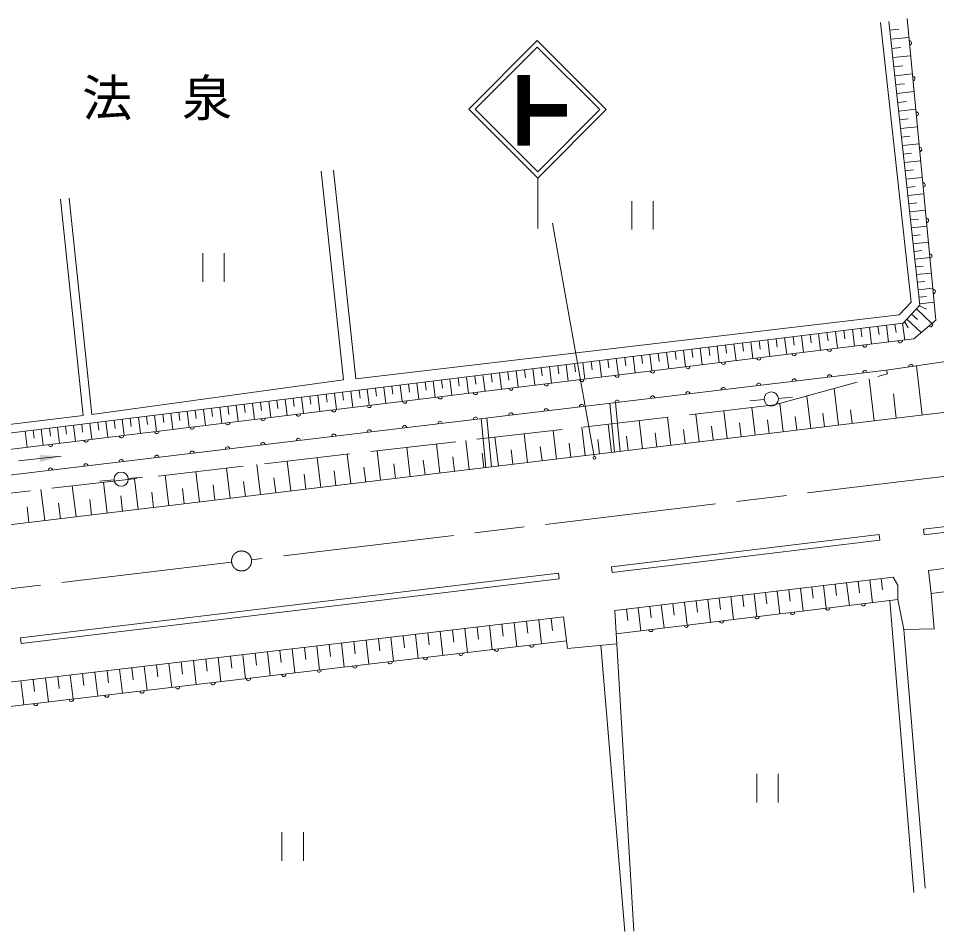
# Model space of a CAD drawing. Units: millimetres, scale not verified. Extents: x 40000 to 680000, y 20000 to 380000.
# Drawn here: x 247395 to 311760, y 277580 to 341569 of the extents above; entities that cross this region are included whole.
import ezdxf
from ezdxf.enums import TextEntityAlignment as Align

# ---------------------------------------------------------------- set-up
doc = ezdxf.new("R2010")
doc.units = ezdxf.units.MM
doc.header["$LTSCALE"] = 1000
doc.linetypes.add('CHAIN', pattern=[18.5, 12, -1.5, 3.5, -1.5])
doc.linetypes.add('DASHED', pattern=[7.5, 6, -1.5])
for name, color, linetype, lineweight in [('M-BGD', 7, 'Continuous', 13), ('M-BMK', 2, 'CHAIN', 13), ('M-STR-HTXT', 7, 'Continuous', 13), ('M-STR-STRC', 7, 'Continuous', 13)]:
    doc.layers.add(name, color=color, linetype=linetype, lineweight=lineweight)
doc.layers.add('M-BMK-HTXT', color=7, linetype='Continuous')
doc.styles.add('ＭＳ ゴシック', font='')
doc.styles.get('ＭＳ ゴシック').set_extended_font_data('MS Gothic')

# ---------------------------------------------------------------- blocks, each defined once
blk = doc.blocks.new('田')
at = {"color": 7, "linetype": 'Continuous', "lineweight": 13}
for p, q in [((-0.75, 2), (-0.75, 0)), ((0.75, 0), (0.75, 2))]:
    blk.add_line(p, q, dxfattribs=at)
blk = doc.blocks.new('filled_arrow')
at = {"color": 0, "linetype": 'Continuous', "lineweight": -2}
blk.add_solid([(7.5, 1.25), (0, 0), (7.5, -1.25)], dxfattribs=at)
blk = doc.blocks.new('open_arrow')
at = {"color": 0, "linetype": 'Continuous', "lineweight": -2}
blk.add_lwpolyline([(7.5, 1.25), (0, 0), (7.5, -1.25)], dxfattribs=at)

msp = doc.modelspace()

# ---------------------------------------------------------------- hatches: boundary and pattern name
at = {"layer": 'M-STR-STRC'}
h = msp.add_hatch(dxfattribs=at)
h.set_pattern_fill('USER', color=256, style=0, pattern_type=2)
h.set_pattern_definition([(45, (283216, 337567), (-28.28427, 28.28427), [])])
h.paths.add_polyline_path([(283216, 337567), (282416, 337567), (282416, 332681), (283216, 332681), (283216, 334724), (285827, 334724), (285827, 335524), (283216, 335524)])

# ---------------------------------------------------------------- linework, layer by layer
at = {"layer": 'M-BGD'}
for p, q in [((309963, 321691), (307815, 341278)), ((310589, 321483), (308412, 341344)), ((311715, 320432), (309688, 341569)), ((308477, 340751), (309115, 340821)), ((308548, 340101), (309816, 340240)), ((308618, 339458), (309248, 339527)), ((308689, 338817), (309939, 338954)), ((308758, 338183), (309379, 338251)), ((308828, 337550), (310061, 337686)), ((308896, 336925), (309508, 336992)), ((308965, 336301), (310181, 336434)), ((309032, 335684), (309636, 335750)), ((309100, 335068), (310299, 335199)), ((309167, 334459), (309762, 334524)), ((309233, 333851), (310416, 333981)), ((309299, 333251), (309886, 333315)), ((309365, 332651), (310531, 332779)), ((309430, 332059), (310009, 332122)), ((309495, 331467), (310645, 331593)), ((268621, 330860), (270179, 316237)), ((269494, 330925), (271052, 316302)), ((309559, 330883), (310130, 330945)), ((309623, 330299), (310757, 330424)), ((309686, 329723), (310249, 329784)), ((251943, 313748), (250337, 328908)), ((252554, 313823), (250949, 328983)), ((309749, 329147), (310868, 329269)), ((309811, 328578), (310367, 328639)), ((309874, 328010), (310977, 328131)), ((309935, 327448), (310483, 327508)), ((309997, 326888), (311085, 327007)), ((310057, 326334), (310598, 326393)), ((310118, 325781), (311191, 325899)), ((310178, 325235), (310711, 325293)), ((310238, 324689), (311296, 324805)), ((310297, 324150), (310822, 324208)), ((310356, 323612), (311400, 323726)), ((310414, 323080), (310932, 323137)), ((310472, 322549), (311502, 322662)), ((310530, 322024), (311041, 322080)), ((309129, 320792), (309963, 321691)), ((309419, 320223), (310589, 321483)), ((310337, 321212), (311434, 320193)), ((310542, 321432), (311042, 321205)), ((310580, 321568), (311602, 321680)), ((309129, 320792), (271052, 316302)), ((310004, 320853), (310426, 320461)), ((309419, 320223), (212359, 308268)), ((307050, 319932), (307197, 318744)), ((307647, 320005), (307720, 319411)), ((308243, 320079), (308390, 318890)), ((308840, 320152), (308914, 319557)), ((309375, 320218), (309522, 319028)), ((309512, 320323), (309759, 319892)), ((309671, 320495), (310683, 319555)), ((310153, 319105), (311715, 320432)), ((301698, 319272), (301771, 318681)), ((302291, 319345), (302437, 318163)), ((302885, 319419), (302958, 318827)), ((303479, 319492), (303625, 318308)), ((304074, 319565), (304147, 318973)), ((304668, 319638), (304814, 318453)), ((305263, 319712), (305336, 319119)), ((305859, 319785), (306005, 318598)), ((306454, 319858), (306528, 319265)), ((310153, 319105), (213195, 307267)), ((296371, 318616), (296516, 317440)), ((296962, 318689), (297034, 318100)), ((297553, 318762), (297698, 317584)), ((298144, 318835), (298216, 318245)), ((298735, 318907), (298880, 317729)), ((299327, 318980), (299400, 318391)), ((299919, 319053), (300065, 317873)), ((300512, 319126), (300585, 318536)), ((301105, 319199), (301250, 318018)), ((291070, 317963), (291142, 317378)), ((291658, 318036), (291802, 316864)), ((292246, 318108), (292318, 317522)), ((292834, 318181), (292978, 317008)), ((293423, 318253), (293495, 317666)), ((294012, 318326), (294156, 317152)), ((294601, 318398), (294674, 317811)), ((295191, 318471), (295336, 317296)), ((295781, 318544), (295853, 317956)), ((286379, 317385), (286451, 316803)), ((286964, 317458), (287108, 316291)), ((287550, 317530), (287622, 316946)), ((288136, 317602), (288280, 316434)), ((288722, 317674), (288794, 317090)), ((289308, 317746), (289452, 316577)), ((289895, 317819), (289967, 317234)), ((290482, 317891), (290627, 316721)), ((308239, 316930), (314146, 317774)), ((308239, 316930), (213397, 305579)), ((281126, 316738), (281269, 315578)), ((281709, 316810), (281780, 316230)), ((282291, 316882), (282434, 315721)), ((282874, 316954), (282946, 316373)), ((283458, 317026), (283601, 315863)), ((284041, 317097), (284113, 316516)), ((284625, 317169), (284769, 316006)), ((285210, 317241), (285281, 316659)), ((285794, 317313), (285938, 316148)), ((310756, 313772), (310353, 317232)), ((332784, 316421), (212818, 301995)), ((270179, 316237), (252554, 313823)), ((275898, 316094), (275969, 315517)), ((276478, 316166), (276620, 315011)), ((277058, 316237), (277129, 315659)), ((277638, 316309), (277780, 315152)), ((278219, 316380), (278290, 315802)), ((278799, 316452), (278942, 315294)), ((279381, 316523), (279452, 315944)), ((279962, 316595), (280105, 315436)), ((280544, 316667), (280615, 316087)), ((307370, 313365), (307027, 316305)), ((270696, 315454), (270837, 314305)), ((271273, 315525), (271343, 314950)), ((271850, 315596), (271991, 314446)), ((272427, 315667), (272498, 315091)), ((273005, 315738), (273147, 314587)), ((273583, 315809), (273654, 315233)), ((274161, 315880), (274303, 314728)), ((274740, 315952), (274811, 315375)), ((275319, 316023), (275461, 314869)), ((304875, 313064), (304566, 315628)), ((264944, 314745), (265085, 313602)), ((265518, 314816), (265589, 314244)), ((266092, 314886), (266233, 313743)), ((266667, 314957), (266737, 314385)), ((267241, 315028), (267382, 313883)), ((267816, 315099), (267887, 314526)), ((268391, 315170), (268533, 314023)), ((268967, 315241), (269038, 314667)), ((269543, 315312), (269684, 314164)), ((270119, 315383), (270190, 314808)), ((299671, 314858), (298675, 314771)), ((300668, 314946), (301664, 315033)), ((302941, 312832), (302668, 315105)), ((308925, 313552), (308727, 315256)), ((259794, 314111), (259864, 313542)), ((260365, 314181), (260505, 313043)), ((260937, 314251), (261007, 313682)), ((261508, 314322), (261648, 313183)), ((262080, 314392), (262150, 313823)), ((262652, 314463), (262793, 313323)), ((263225, 314533), (263295, 313963)), ((263798, 314604), (263938, 313462)), ((264371, 314674), (264441, 314103)), ((289182, 311178), (288861, 314611)), ((289579, 311225), (289258, 314658)), ((299047, 312364), (298814, 314299)), ((300999, 312598), (300760, 314580)), ((305837, 313180), (305722, 314136)), ((251943, 313748), (242130, 312539)), ((254669, 313479), (254808, 312348)), ((255237, 313549), (255307, 312983)), ((255806, 313619), (255945, 312487)), ((256375, 313690), (256445, 313123)), ((256944, 313760), (257084, 312626)), ((257513, 313830), (257583, 313262)), ((258083, 313900), (258223, 312765)), ((258653, 313970), (258723, 313402)), ((259224, 314040), (259364, 312904)), ((280164, 310093), (279842, 313531)), ((280561, 310141), (280239, 313579)), ((293133, 311653), (292897, 313617)), ((295114, 311891), (294879, 313845)), ((297085, 312128), (296851, 314072)), ((301970, 312715), (301854, 313680)), ((303908, 312948), (303793, 313909)), ((249569, 312851), (249638, 312288)), ((250134, 312921), (250273, 311794)), ((250700, 312991), (250769, 312427)), ((251266, 313060), (251405, 311932)), ((251833, 313130), (251902, 312566)), ((252399, 313200), (252538, 312071)), ((252966, 313270), (253036, 312705)), ((253534, 313340), (253673, 312209)), ((254101, 313409), (254171, 312844)), ((287133, 310931), (286894, 312925)), ((288981, 311153), (288743, 313138)), ((291143, 311413), (290906, 313387)), ((296100, 312009), (295982, 312989)), ((298066, 312246), (297949, 313220)), ((300023, 312481), (299906, 313451)), ((247874, 312642), (248012, 311518)), ((248439, 312712), (248508, 312149)), ((249003, 312782), (249142, 311656)), ((281046, 310199), (280802, 312223)), ((283085, 310444), (282842, 312458)), ((285114, 310688), (284873, 312692)), ((290143, 311293), (290024, 312287)), ((292138, 311533), (292020, 312522)), ((294124, 311772), (294006, 312756)), ((276938, 309705), (276692, 311750)), ((278997, 309953), (278752, 311987)), ((284100, 310566), (283978, 311575)), ((286124, 310810), (286003, 311813)), ((288138, 311052), (288018, 312051)), ((250394, 310889), (247411, 310569)), ((270700, 308955), (270451, 311031)), ((272789, 309206), (272541, 311272)), ((274868, 309456), (274621, 311511)), ((280021, 310076), (279899, 311094)), ((282065, 310322), (281943, 311335)), ((264372, 308194), (264118, 310301)), ((266491, 308449), (266239, 310546)), ((268601, 308703), (268350, 310789)), ((273829, 309331), (273705, 310365)), ((275903, 309581), (275780, 310609)), ((277967, 309829), (277844, 310852)), ((260101, 307681), (259845, 309809)), ((262242, 307938), (261987, 310056)), ((267546, 308576), (267420, 309625)), ((269651, 308829), (269525, 309873)), ((271745, 309081), (271620, 310119)), ((254105, 309240), (253109, 309153)), ((253617, 306901), (253357, 309062)), ((255101, 309327), (256097, 309414)), ((255789, 307162), (255530, 309312)), ((257950, 307422), (257693, 309561)), ((263307, 308066), (263180, 309125)), ((265432, 308322), (265305, 309376)), ((249242, 306375), (248979, 308557)), ((251435, 306639), (251174, 308810)), ((256870, 307292), (256741, 308367)), ((259026, 307551), (258897, 308621)), ((261172, 307809), (261044, 308874)), ((252526, 306770), (252396, 307855)), ((254703, 307032), (254573, 308112)), ((248140, 306242), (248009, 307338)), ((250339, 306507), (250207, 307597)), ((318581, 306704), (310840, 305773)), ((310840, 305773), (310887, 305376)), ((318613, 306305), (310887, 305376)), ((307730, 305399), (288971, 303143)), ((307730, 305399), (307778, 305002)), ((307778, 305002), (289019, 302746)), ((318414, 303763), (311186, 302894)), ((285253, 302696), (247550, 298163)), ((285253, 302696), (285300, 302299)), ((288971, 303143), (289019, 302746)), ((311186, 302894), (311381, 301272)), ((321627, 302624), (311381, 301272)), ((285300, 302299), (247598, 297766)), ((308702, 302419), (289194, 300073)), ((304639, 301930), (304735, 301131)), ((305449, 302027), (305642, 300429)), ((306260, 302125), (306356, 301326)), ((307070, 302222), (307262, 300625)), ((307880, 302320), (307976, 301521)), ((308702, 302419), (309050, 301854)), ((298960, 301247), (299152, 299646)), ((299772, 301345), (299868, 300544)), ((300583, 301442), (300776, 299842)), ((301395, 301540), (301491, 300740)), ((302206, 301637), (302398, 300038)), ((303017, 301735), (303113, 300935)), ((303828, 301832), (304020, 300234)), ((309050, 301854), (309050, 300841)), ((311381, 301272), (311584, 298794)), ((309050, 300841), (289290, 298456)), ((294086, 300661), (294278, 299058)), ((294898, 300759), (294995, 299957)), ((295711, 300856), (295904, 299254)), ((296523, 300954), (296620, 300153)), ((297336, 301052), (297528, 299450)), ((298148, 301149), (298244, 300349)), ((308486, 300772), (310161, 280316)), ((309463, 298757), (309050, 300841)), ((289194, 300073), (290525, 277618)), ((290019, 300172), (290116, 299370)), ((290833, 300270), (291026, 298666)), ((291646, 300368), (291743, 299566)), ((292460, 300465), (292652, 298862)), ((293273, 300563), (293369, 299762)), ((285617, 299632), (206389, 290293)), ((283003, 299324), (283103, 298481)), ((283868, 299426), (284066, 297740)), ((284732, 299528), (284831, 298685)), ((285880, 297417), (285617, 299632)), ((277818, 298713), (277918, 297870)), ((278683, 298815), (278881, 297129)), ((279547, 298917), (279646, 298074)), ((280411, 299018), (280610, 297333)), ((281275, 299120), (281374, 298277)), ((282139, 299222), (282338, 297536)), ((311584, 298794), (309463, 298757)), ((309463, 298757), (310948, 280621)), ((247550, 298163), (247598, 297766)), ((272633, 298102), (272733, 297259)), ((273497, 298204), (273696, 296518)), ((274362, 298305), (274461, 297462)), ((275226, 298407), (275425, 296721)), ((276090, 298509), (276189, 297666)), ((276954, 298611), (277153, 296925)), ((285817, 297947), (206459, 288592)), ((266584, 297389), (266783, 295703)), ((267448, 297490), (267548, 296648)), ((268312, 297592), (268511, 295906)), ((269177, 297694), (269276, 296851)), ((270041, 297796), (270239, 296110)), ((270905, 297898), (271004, 297055)), ((271769, 298000), (271968, 296314)), ((289332, 297747), (285880, 297417)), ((289915, 277580), (288218, 297641)), ((261399, 296777), (261598, 295092)), ((262263, 296879), (262362, 296036)), ((263127, 296981), (263326, 295295)), ((263991, 297083), (264091, 296240)), ((264856, 297185), (265054, 295499)), ((265720, 297287), (265819, 296444)), ((256214, 296166), (256413, 294480)), ((257078, 296268), (257177, 295425)), ((257942, 296370), (258141, 294684)), ((258806, 296472), (258906, 295629)), ((259671, 296574), (259869, 294888)), ((260535, 296675), (260634, 295833)), ((250165, 295453), (250264, 294610)), ((251029, 295555), (251227, 293869)), ((251893, 295657), (251992, 294814)), ((252757, 295759), (252956, 294073)), ((253621, 295861), (253721, 295018)), ((254485, 295962), (254684, 294277)), ((255350, 296064), (255449, 295221)), ((247572, 295147), (247771, 293462)), ((248436, 295249), (248536, 294406)), ((249300, 295351), (249499, 293665))]:
    msp.add_line(p, q, dxfattribs=at)
at = {"layer": 'M-BGD', "linetype": 'DASHED'}
for p, q in [((308313, 316659), (308239, 316930)), ((300403, 314482), (308313, 316659)), ((300403, 314482), (211726, 304265))]:
    msp.add_line(p, q, dxfattribs=at)
at = {"layer": 'M-BGD'}
for centre, radius in [((300169, 314902), 500), ((287775, 310777), 100), ((254603, 309284), 500)]:
    msp.add_circle(centre, radius, dxfattribs=at)
for centre, start, end in [((309853, 339846), 275.47875, 95.47875), ((310092, 337357), 275.47875, 95.47875), ((310331, 334869), 275.47875, 95.47875), ((310569, 332380), 275.47875, 95.47875), ((310808, 329892), 275.47875, 95.47875), ((311047, 327403), 275.47875, 95.47875), ((311286, 324915), 275.47875, 95.47875), ((311524, 322426), 275.47875, 95.47875), ((311337, 320110), 220.35094, 40.35094), ((306732, 318687), 186.96083, 6.96083), ((309213, 318990), 186.96083, 6.96083), ((301768, 318081), 186.96083, 6.96083), ((304250, 318384), 186.96083, 6.96083), ((296805, 317475), 186.96083, 6.96083), ((299287, 317778), 186.96083, 6.96083), ((309955, 317175), 8.12663, 188.12663), ((291842, 316869), 186.96083, 6.96083), ((294324, 317172), 186.96083, 6.96083), ((306740, 316751), 6.82484, 186.82484), ((286879, 316263), 186.96083, 6.96083), ((289361, 316566), 186.96083, 6.96083), ((301776, 316157), 6.82484, 186.82484), ((304258, 316454), 6.82484, 186.82484), ((281916, 315657), 186.96083, 6.96083), ((284397, 315960), 186.96083, 6.96083), ((294329, 315265), 6.82484, 186.82484), ((296811, 315562), 6.82484, 186.82484), ((299293, 315859), 6.82484, 186.82484), ((274471, 314748), 186.96083, 6.96083), ((276953, 315051), 186.96083, 6.96083), ((279434, 315354), 186.96083, 6.96083), ((289364, 314671), 6.82484, 186.82484), ((291847, 314968), 6.82484, 186.82484), ((269508, 314142), 186.96083, 6.96083), ((271990, 314445), 186.96083, 6.96083), ((284400, 314077), 6.82484, 186.82484), ((286882, 314374), 6.82484, 186.82484), ((264545, 313536), 186.96083, 6.96083), ((267026, 313839), 186.96083, 6.96083), ((279435, 313483), 6.82484, 186.82484), ((281917, 313780), 6.82484, 186.82484), ((259582, 312931), 186.96083, 6.96083), ((262063, 313233), 186.96083, 6.96083), ((274471, 312889), 6.82484, 186.82484), ((276953, 313186), 6.82484, 186.82484), ((254619, 312325), 186.96083, 6.96083), ((257100, 312628), 186.96083, 6.96083), ((269506, 312294), 6.82484, 186.82484), ((271988, 312592), 6.82484, 186.82484), ((249655, 311719), 186.96083, 6.96083), ((252137, 312022), 186.96083, 6.96083), ((262059, 311403), 6.82484, 186.82484), ((264541, 311700), 6.82484, 186.82484), ((267024, 311997), 6.82484, 186.82484), ((257095, 310809), 6.82484, 186.82484), ((259577, 311106), 6.82484, 186.82484), ((252130, 310215), 6.82484, 186.82484), ((254612, 310512), 6.82484, 186.82484), ((249648, 309918), 6.82484, 186.82484), ((301652, 299948), 186.88034, 6.88034), ((304134, 300247), 186.88034, 6.88034), ((306616, 300547), 186.88034, 6.88034), ((296688, 299349), 186.88034, 6.88034), ((299170, 299648), 186.88034, 6.88034), ((291724, 298750), 186.88034, 6.88034), ((294206, 299049), 186.88034, 6.88034), ((280898, 297367), 186.7229, 6.7229), ((283380, 297659), 186.7229, 6.7229), ((275932, 296781), 186.7229, 6.7229), ((278415, 297074), 186.7229, 6.7229), ((270966, 296196), 186.7229, 6.7229), ((273449, 296489), 186.7229, 6.7229), ((266001, 295611), 186.7229, 6.7229), ((268484, 295903), 186.7229, 6.7229), ((261035, 295025), 186.7229, 6.7229), ((263518, 295318), 186.7229, 6.7229), ((253587, 294147), 186.7229, 6.7229), ((256070, 294440), 186.7229, 6.7229), ((258552, 294733), 186.7229, 6.7229), ((248621, 293562), 186.7229, 6.7229), ((251104, 293855), 186.7229, 6.7229)]:
    msp.add_arc(centre, 150, start, end, dxfattribs=at)
at = {"layer": 'M-BMK'}
for p, q in [((332998, 311963), (263735, 303634)), ((262345, 303467), (164444, 291695))]:
    msp.add_line(p, q, dxfattribs=at)
msp.add_circle((263040, 303551), 700, dxfattribs=at)
at = {"layer": 'M-STR-HTXT'}
msp.add_line((287758, 310876), (284827, 327218), dxfattribs=at)
at = {"layer": 'M-STR-STRC'}
for p, q in [((282416, 337567), (282416, 332681)), ((282416, 337567), (283216, 337567)), ((283216, 337567), (283216, 335524)), ((283216, 335524), (285827, 335524)), ((285827, 334724), (285827, 335524)), ((283216, 334724), (285827, 334724)), ((283216, 334724), (283216, 332681)), ((282416, 332681), (283216, 332681)), ((283804, 330375), (283804, 326847))]:
    msp.add_line(p, q, dxfattribs=at)
for points in [[(283804, 330375), (288602, 335173), (283765, 340010), (278967, 335212)], [(283804, 330828), (288149, 335173), (283765, 339557), (279420, 335212)]]:
    msp.add_lwpolyline(points, close=True, dxfattribs=at)

# ---------------------------------------------------------------- block references
at = {"layer": 'M-BGD', "xscale": 1000, "yscale": 1000}
for p in [(291140, 326768), (261079, 323120), (299896, 286637), (266624, 282551)]:
    msp.add_blockref('田', p, dxfattribs=at)
at = {"layer": 'M-BGD', "xscale": 200, "yscale": 200, "rotation": 186.1}
msp.add_blockref('filled_arrow', (250394, 310889), dxfattribs=at)
at = {"layer": 'M-STR-HTXT', "rotation": 100.2}
msp.add_blockref('open_arrow', (287758, 310876), dxfattribs=at)

# ---------------------------------------------------------------- texts
at = {"layer": 'M-BMK-HTXT', "style": 'ＭＳ ゴシック'}
msp.add_text('法\u3000泉', height=2566, dxfattribs=at).set_placement((257120, 333941), align=Align.BOTTOM_CENTER)

doc.saveas('drawing.dxf')
